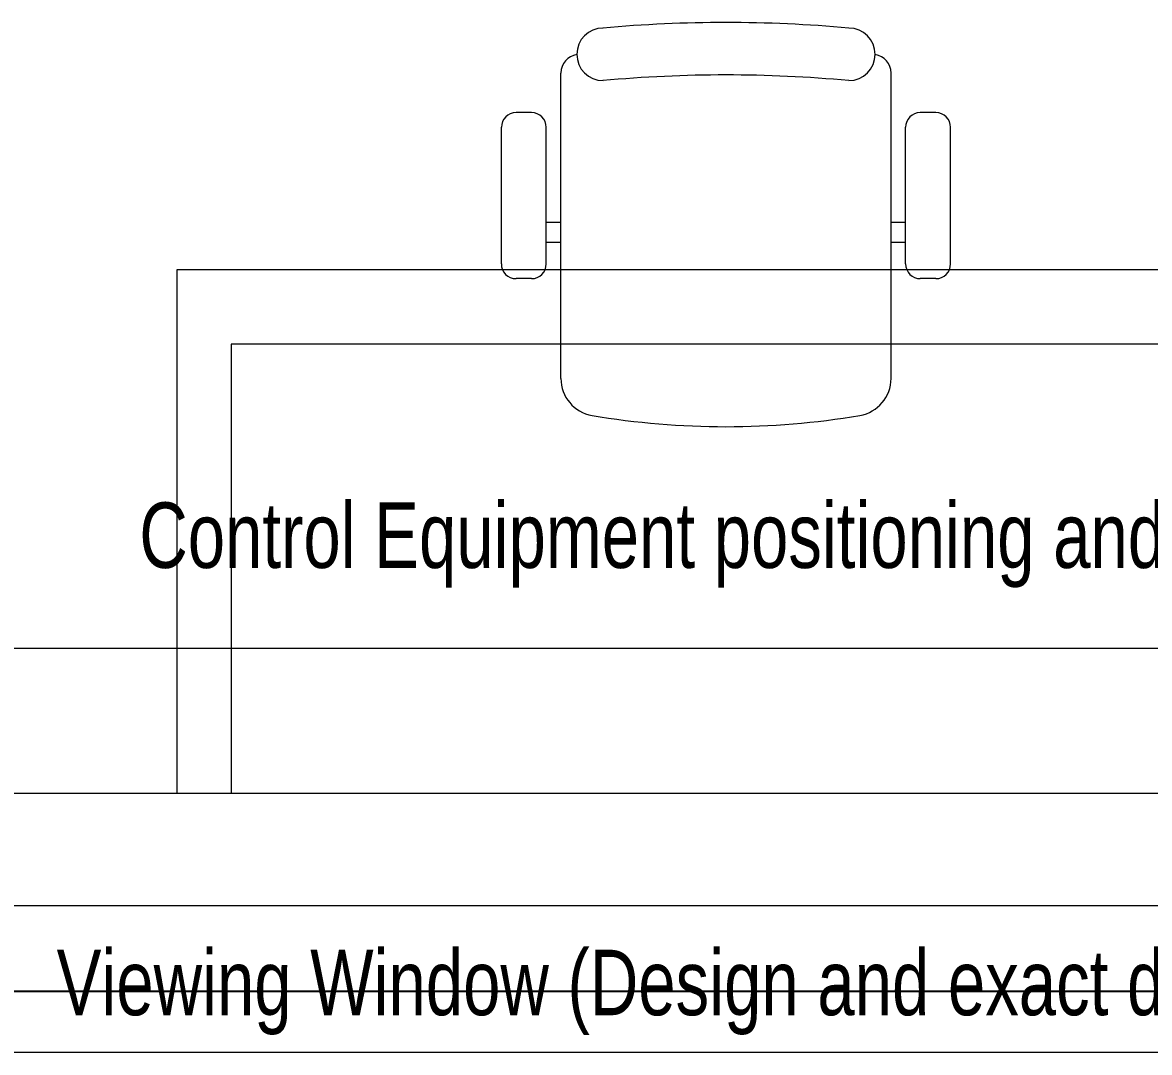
# Model space of a CAD drawing. Header units: metres. Extents: x -18745 to 220762, y -1579758 to -1356048.
# Drawn here: x 87544 to 89050, y -1448119 to -1446743 of the extents above; entities that cross this region are included whole.
import ezdxf

# ---------------------------------------------------------------- set-up
doc = ezdxf.new("R2010")
doc.units = ezdxf.units.M
doc.layers.get('0').update_dxf_attribs({"lineweight": 0})
doc.layers.add('A-100 - Copy$0$axes', color=8, linetype='Continuous')
for name, color, linetype, lineweight in [('A-100 - Copy$0$Medical Equipment and Furniture', 8, 'Continuous', 0), ('A-100 - Copy$0$NEW', 8, 'Continuous', 5), ('A-100 - Copy$0$Walls', 8, 'Continuous', 0)]:
    doc.layers.add(name, color=color, linetype=linetype, lineweight=lineweight)
doc.styles.add('A-100 - Copy$0$X3G_ENTITY_257CFD', font='swisscl.ttf', dxfattribs={"height": 200})

# ---------------------------------------------------------------- blocks, each defined once
blk = doc.blocks.new('*X66')
for p, q in [((5, 3), (5, 3)), ((5, 3), (5, 3)), ((5, 3), (5, 3)), ((5, 3), (5, 3)), ((5, 3), (5, 3)), ((5, 3), (5, 3)), ((5, 3), (5, 3)), ((5, 3), (5, 3)), ((5, 3), (5, 3)), ((5, 3), (5, 3)), ((5, 3), (5, 3)), ((5, 3), (5, 3)), ((5, 3), (5, 3)), ((5, 3), (5, 3)), ((5, 3), (5, 3)), ((5, 3), (5, 3)), ((5, 3), (5, 3)), ((5, 3), (5, 3)), ((5, 3), (5, 3)), ((5, 3), (5, 3)), ((5, 3), (5, 3)), ((5, 3), (5, 3)), ((5, 3), (5, 3)), ((5, 3), (5, 3)), ((5, 3), (5, 3)), ((5, 3), (5, 3)), ((5, 3), (5, 3)), ((5, 3), (5, 3)), ((5, 3), (5, 3)), ((5, 3), (5, 3)), ((5, 3), (5, 3)), ((5, 3), (5, 3)), ((5, 3), (5, 3)), ((5, 3), (5, 3)), ((5, 3), (5, 3)), ((5, 3), (5, 3)), ((5, 3), (5, 3)), ((5, 3), (5, 3)), ((5, 3), (5, 3)), ((5, 3), (5, 3)), ((5, 3), (5, 3)), ((5, 3), (5, 3)), ((5, 3), (5, 3)), ((5, 3), (5, 3)), ((5, 3), (5, 3)), ((5, 3), (5, 3)), ((5, 3), (5, 3)), ((5, 3), (5, 3)), ((5, 3), (5, 3)), ((5, 3), (5, 3)), ((5, 3), (5, 3)), ((5, 3), (5, 3)), ((5, 3), (5, 3)), ((5, 3), (5, 3)), ((5, 3), (5, 3)), ((5, 3), (5, 3)), ((5, 3), (5, 3)), ((5, 3), (5, 3)), ((5, 3), (5, 3)), ((5, 3), (5, 3)), ((5, 3), (5, 3)), ((5, 3), (5, 3)), ((5, 3), (5, 3)), ((5, 3), (5, 3)), ((5, 3), (5, 3)), ((5, 3), (5, 3)), ((6, 3), (5, 3)), ((5, 3), (5, 3)), ((6, 3), (5, 3)), ((5, 3), (5, 3)), ((6, 3), (5, 3)), ((5, 3), (5, 3)), ((6, 3), (5, 3)), ((5, 3), (5, 3)), ((5, 3), (5, 3)), ((5, 3), (5, 3)), ((5, 3), (5, 3)), ((5, 3), (5, 3)), ((5, 3), (5, 3)), ((5, 3), (5, 3)), ((5, 3), (5, 3)), ((5, 3), (5, 3)), ((5, 3), (5, 3)), ((5, 3), (5, 3)), ((5, 3), (5, 3)), ((5, 3), (5, 3)), ((5, 3), (5, 3)), ((5, 3), (5, 3)), ((5, 3), (5, 3)), ((5, 3), (5, 3)), ((5, 3), (5, 3)), ((5, 3), (5, 3)), ((5, 3), (5, 3)), ((5, 3), (5, 3)), ((5, 3), (5, 3)), ((5, 3), (5, 3)), ((6, 3), (6, 3)), ((6, 3), (6, 3)), ((6, 3), (6, 3)), ((6, 3), (6, 3)), ((6, 3), (6, 3)), ((6, 3), (6, 3)), ((6, 3), (6, 3)), ((6, 3), (6, 3)), ((6, 3), (6, 3)), ((6, 3), (6, 3)), ((6, 3), (6, 3)), ((6, 3), (6, 3)), ((6, 3), (6, 3)), ((6, 3), (6, 3)), ((6, 3), (6, 3)), ((6, 3), (6, 3)), ((6, 3), (6, 3)), ((6, 3), (6, 3)), ((6, 3), (6, 3)), ((6, 3), (6, 3)), ((6, 3), (6, 3)), ((6, 3), (6, 3)), ((6, 3), (6, 3)), ((6, 3), (6, 3)), ((6, 3), (6, 3)), ((6, 3), (6, 3)), ((6, 3), (6, 3)), ((6, 3), (6, 3)), ((6, 3), (6, 3)), ((6, 3), (6, 3)), ((6, 3), (6, 3)), ((6, 3), (6, 3)), ((6, 3), (6, 3)), ((6, 3), (6, 3)), ((6, 3), (6, 3)), ((6, 3), (6, 3)), ((6, 3), (6, 3)), ((6, 3), (6, 3)), ((6, 3), (6, 3)), ((6, 3), (6, 3)), ((6, 3), (6, 3)), ((6, 3), (6, 3)), ((6, 3), (6, 3)), ((6, 3), (6, 3)), ((6, 3), (6, 3)), ((6, 3), (6, 3)), ((6, 3), (6, 3)), ((6, 3), (6, 3)), ((6, 3), (6, 3)), ((6, 3), (6, 3)), ((6, 3), (6, 3)), ((6, 3), (6, 3)), ((6, 3), (6, 3)), ((6, 3), (6, 3)), ((6, 3), (6, 3)), ((6, 3), (6, 3)), ((6, 3), (6, 3)), ((6, 3), (6, 3)), ((6, 3), (6, 3)), ((6, 3), (6, 3)), ((6, 3), (6, 3)), ((6, 3), (6, 3)), ((6, 3), (6, 3)), ((6, 3), (6, 3)), ((6, 3), (6, 3)), ((6, 3), (6, 3)), ((6, 3), (6, 3)), ((6, 3), (6, 3)), ((6, 3), (6, 3)), ((6, 3), (6, 3)), ((6, 3), (6, 3)), ((6, 3), (6, 3)), ((6, 3), (6, 3)), ((6, 3), (6, 3)), ((6, 3), (6, 3)), ((6, 3), (6, 3)), ((6, 3), (6, 3)), ((6, 3), (6, 3)), ((6, 3), (6, 3)), ((6, 3), (6, 3)), ((6, 3), (6, 3)), ((6, 3), (6, 3)), ((6, 3), (6, 3)), ((6, 3), (6, 3)), ((6, 3), (6, 3)), ((6, 3), (6, 3)), ((6, 3), (6, 3)), ((6, 3), (6, 3)), ((6, 3), (6, 3)), ((6, 3), (6, 3)), ((6, 3), (6, 3)), ((6, 3), (6, 3)), ((6, 3), (6, 3)), ((6, 3), (6, 3)), ((6, 3), (6, 3)), ((6, 3), (6, 3)), ((6, 3), (6, 3)), ((6, 3), (6, 3)), ((6, 3), (6, 3)), ((6, 3), (6, 3)), ((6, 3), (6, 3)), ((6, 3), (6, 3)), ((6, 3), (6, 3)), ((6, 3), (6, 3)), ((6, 3), (6, 3)), ((6, 3), (6, 3)), ((6, 3), (6, 3)), ((6, 3), (6, 3)), ((6, 3), (6, 3)), ((6, 3), (6, 3)), ((6, 3), (6, 3)), ((6, 3), (6, 3)), ((6, 3), (6, 3)), ((6, 3), (6, 3)), ((6, 3), (6, 3)), ((6, 3), (6, 3)), ((6, 3), (6, 3)), ((6, 3), (6, 3)), ((6, 3), (6, 3)), ((6, 3), (6, 3)), ((6, 3), (6, 3)), ((6, 3), (6, 3)), ((6, 3), (6, 3)), ((6, 3), (6, 3)), ((6, 3), (6, 3)), ((6, 3), (6, 3)), ((6, 3), (6, 3)), ((6, 3), (6, 3)), ((6, 3), (6, 3)), ((6, 3), (6, 3)), ((6, 3), (6, 3)), ((6, 3), (6, 3)), ((6, 3), (6, 3)), ((6, 3), (6, 3)), ((6, 3), (6, 3)), ((6, 3), (6, 3)), ((6, 3), (6, 3)), ((6, 3), (6, 3)), ((6, 3), (6, 3)), ((6, 3), (6, 3)), ((6, 3), (6, 3)), ((6, 3), (6, 3)), ((6, 3), (6, 3)), ((6, 3), (6, 3)), ((6, 3), (6, 3)), ((6, 3), (6, 3)), ((6, 3), (6, 3)), ((6, 3), (6, 3)), ((6, 3), (6, 3)), ((6, 3), (6, 3)), ((6, 3), (6, 3)), ((6, 3), (6, 3)), ((6, 3), (6, 3)), ((6, 3), (6, 3)), ((6, 3), (6, 3)), ((6, 3), (6, 3)), ((6, 3), (6, 3)), ((6, 3), (6, 3)), ((6, 3), (6, 3)), ((6, 3), (6, 3)), ((6, 3), (6, 3)), ((6, 3), (6, 3)), ((6, 3), (6, 3)), ((6, 3), (6, 3)), ((6, 3), (6, 3)), ((6, 3), (6, 3)), ((6, 3), (6, 3)), ((6, 3), (6, 3)), ((6, 3), (6, 3)), ((6, 3), (6, 3)), ((6, 3), (6, 3)), ((6, 3), (6, 3)), ((6, 3), (6, 3)), ((6, 3), (6, 3)), ((6, 3), (6, 3)), ((6, 3), (6, 3)), ((6, 3), (6, 3)), ((6, 3), (6, 3)), ((6, 3), (6, 3)), ((6, 3), (6, 3)), ((6, 3), (6, 3)), ((6, 3), (6, 3)), ((6, 3), (6, 3)), ((6, 3), (6, 3)), ((6, 3), (6, 3)), ((6, 3), (6, 3)), ((6, 3), (6, 3)), ((6, 3), (6, 3)), ((6, 3), (6, 3)), ((6, 3), (6, 3)), ((6, 3), (6, 3)), ((6, 3), (6, 3)), ((6, 3), (6, 3)), ((6, 3), (6, 3)), ((6, 3), (6, 3)), ((6, 3), (6, 3)), ((6, 3), (6, 3)), ((6, 3), (6, 3)), ((6, 3), (6, 3)), ((6, 3), (6, 3)), ((6, 3), (6, 3)), ((6, 3), (6, 3)), ((6, 3), (6, 3)), ((6, 3), (6, 3)), ((6, 3), (5, 3)), ((6, 3), (5, 3)), ((6, 3), (5, 3)), ((6, 3), (5, 3)), ((6, 3), (5, 3)), ((6, 3), (6, 3)), ((6, 3), (6, 3)), ((6, 3), (6, 3)), ((6, 3), (6, 3)), ((6, 3), (6, 3)), ((6, 3), (6, 3)), ((6, 3), (6, 3)), ((6, 3), (6, 3)), ((6, 3), (6, 3)), ((6, 3), (6, 3)), ((6, 3), (6, 3)), ((6, 3), (6, 3)), ((6, 3), (6, 3)), ((6, 3), (6, 3)), ((6, 3), (6, 3)), ((6, 3), (6, 3)), ((6, 3), (6, 3)), ((6, 3), (6, 3)), ((6, 3), (6, 3)), ((6, 3), (6, 3)), ((6, 3), (6, 3)), ((6, 3), (6, 3)), ((6, 3), (6, 3)), ((6, 3), (6, 3)), ((6, 3), (6, 3)), ((6, 3), (6, 3)), ((6, 3), (6, 3)), ((6, 3), (6, 3)), ((6, 3), (6, 3)), ((6, 3), (6, 3)), ((6, 3), (6, 3)), ((6, 3), (6, 3)), ((6, 3), (6, 3)), ((6, 3), (6, 3)), ((6, 3), (6, 3)), ((6, 3), (6, 3)), ((6, 3), (6, 3)), ((6, 3), (6, 3)), ((6, 3), (6, 3)), ((6, 3), (6, 3)), ((6, 3), (6, 3)), ((6, 3), (6, 3)), ((6, 3), (6, 3)), ((6, 3), (6, 3)), ((6, 3), (6, 3)), ((6, 3), (6, 3)), ((6, 3), (6, 3)), ((6, 3), (6, 3)), ((6, 3), (6, 3)), ((6, 3), (6, 3)), ((6, 3), (6, 3)), ((6, 3), (6, 3)), ((6, 3), (6, 3)), ((6, 3), (6, 3)), ((6, 3), (6, 3)), ((6, 3), (6, 3)), ((6, 3), (6, 3)), ((6, 3), (6, 3)), ((6, 3), (6, 3)), ((6, 3), (6, 3)), ((6, 3), (6, 3)), ((6, 3), (6, 3)), ((6, 3), (6, 3)), ((6, 3), (6, 3)), ((6, 3), (6, 3)), ((6, 3), (6, 3)), ((6, 3), (6, 3)), ((6, 3), (6, 3)), ((6, 3), (6, 3)), ((6, 3), (6, 3)), ((6, 3), (6, 3)), ((6, 3), (6, 3)), ((6, 3), (6, 3)), ((6, 3), (6, 3)), ((6, 3), (6, 3)), ((6, 3), (6, 3)), ((6, 3), (6, 3)), ((6, 3), (6, 3)), ((6, 3), (6, 3)), ((6, 3), (6, 3)), ((6, 3), (6, 3)), ((6, 3), (6, 3)), ((6, 3), (6, 3)), ((6, 3), (6, 3)), ((6, 3), (6, 3)), ((6, 3), (6, 3)), ((6, 3), (6, 3)), ((6, 3), (6, 3)), ((6, 3), (6, 3)), ((6, 3), (6, 3)), ((6, 3), (6, 3)), ((6, 3), (6, 3)), ((6, 3), (6, 3)), ((6, 3), (6, 3)), ((6, 3), (6, 3)), ((6, 3), (6, 3)), ((6, 3), (6, 3)), ((6, 3), (6, 3)), ((6, 3), (6, 3)), ((6, 3), (6, 3)), ((6, 3), (6, 3)), ((6, 3), (6, 3)), ((6, 3), (6, 3)), ((6, 3), (6, 3)), ((6, 3), (6, 3)), ((6, 3), (6, 3)), ((6, 3), (6, 3)), ((6, 3), (6, 3)), ((6, 3), (6, 3)), ((6, 3), (6, 3)), ((6, 3), (6, 3)), ((6, 3), (6, 3)), ((6, 3), (6, 3)), ((6, 3), (6, 3)), ((6, 3), (6, 3)), ((6, 3), (6, 3)), ((6, 3), (6, 3)), ((6, 3), (6, 3)), ((6, 3), (6, 3)), ((6, 3), (6, 3)), ((6, 3), (6, 3)), ((6, 3), (6, 3)), ((6, 3), (6, 3)), ((6, 3), (6, 3)), ((6, 3), (6, 3)), ((6, 3), (6, 3)), ((6, 3), (6, 3)), ((6, 3), (6, 3)), ((6, 3), (6, 3)), ((6, 3), (6, 3)), ((6, 3), (6, 3)), ((6, 3), (6, 3)), ((6, 3), (6, 3)), ((6, 3), (6, 3)), ((6, 3), (6, 3)), ((6, 3), (6, 3)), ((6, 3), (6, 3)), ((6, 3), (6, 3)), ((6, 3), (6, 3)), ((6, 3), (6, 3)), ((6, 3), (6, 3)), ((6, 3), (6, 3)), ((6, 3), (6, 3)), ((6, 3), (6, 3)), ((6, 3), (6, 3)), ((6, 3), (6, 3)), ((6, 3), (6, 3)), ((6, 3), (6, 3)), ((6, 3), (6, 3)), ((6, 3), (6, 3)), ((6, 3), (6, 3)), ((6, 3), (6, 3)), ((6, 3), (6, 3)), ((6, 3), (6, 3)), ((6, 3), (6, 3)), ((6, 3), (6, 3)), ((6, 3), (6, 3)), ((6, 3), (6, 3)), ((6, 3), (6, 3)), ((6, 3), (6, 3)), ((6, 3), (6, 3)), ((6, 3), (6, 3)), ((6, 3), (6, 3)), ((6, 3), (6, 3)), ((6, 3), (6, 3)), ((6, 3), (6, 3)), ((6, 3), (6, 3)), ((6, 3), (6, 3)), ((6, 3), (6, 3)), ((6, 3), (6, 3)), ((6, 3), (6, 3)), ((6, 3), (6, 3)), ((6, 3), (6, 3)), ((6, 3), (6, 3)), ((6, 3), (6, 3)), ((6, 3), (6, 3)), ((6, 3), (6, 3)), ((6, 3), (6, 3)), ((6, 3), (6, 3)), ((6, 3), (6, 3)), ((6, 3), (6, 3)), ((6, 3), (6, 3)), ((6, 3), (6, 3)), ((6, 3), (6, 3)), ((6, 3), (6, 3)), ((6, 3), (6, 3)), ((6, 3), (6, 3)), ((6, 3), (6, 3)), ((6, 3), (6, 3)), ((6, 3), (6, 3)), ((6, 3), (6, 3)), ((6, 3), (6, 3)), ((6, 3), (6, 3)), ((6, 3), (6, 3)), ((6, 3), (6, 3)), ((6, 3), (6, 3)), ((6, 3), (6, 3)), ((6, 3), (6, 3)), ((6, 3), (6, 3)), ((6, 3), (6, 3)), ((6, 3), (6, 3)), ((6, 3), (6, 3)), ((6, 3), (6, 3)), ((6, 3), (6, 3)), ((6, 3), (6, 3)), ((6, 3), (6, 3)), ((6, 3), (6, 3)), ((6, 3), (6, 3)), ((6, 3), (6, 3)), ((6, 3), (6, 3)), ((6, 3), (6, 3)), ((6, 3), (6, 3)), ((6, 3), (6, 3)), ((6, 3), (6, 3)), ((6, 3), (6, 3)), ((6, 3), (6, 3)), ((6, 3), (6, 3)), ((6, 3), (6, 3)), ((6, 3), (6, 3)), ((6, 3), (6, 3)), ((6, 3), (6, 3)), ((6, 3), (6, 3)), ((6, 3), (6, 3)), ((6, 3), (6, 3)), ((6, 3), (6, 3)), ((6, 3), (6, 3)), ((6, 3), (6, 3)), ((6, 3), (6, 3)), ((6, 3), (6, 3)), ((6, 3), (6, 3)), ((6, 3), (6, 3)), ((6, 3), (6, 3)), ((6, 3), (6, 3)), ((6, 3), (6, 3)), ((6, 3), (6, 3)), ((6, 3), (6, 3)), ((6, 3), (6, 3)), ((6, 3), (6, 3)), ((6, 3), (6, 3)), ((6, 3), (6, 3)), ((6, 3), (6, 3)), ((6, 3), (6, 3)), ((6, 3), (6, 3)), ((6, 3), (6, 3)), ((6, 3), (6, 3)), ((6, 3), (6, 3)), ((6, 3), (6, 3)), ((6, 3), (6, 3)), ((6, 3), (6, 3)), ((6, 3), (6, 3)), ((6, 3), (6, 3)), ((6, 3), (6, 3)), ((6, 3), (6, 3)), ((6, 3), (6, 3)), ((6, 3), (6, 3)), ((6, 3), (6, 3)), ((6, 3), (6, 3)), ((6, 3), (6, 3)), ((6, 3), (6, 3)), ((6, 3), (6, 3)), ((6, 3), (6, 3)), ((6, 3), (6, 3)), ((6, 3), (6, 3)), ((6, 3), (6, 3)), ((6, 3), (6, 3)), ((6, 3), (6, 3)), ((6, 3), (6, 3)), ((6, 3), (6, 3)), ((6, 3), (6, 3)), ((6, 3), (6, 3)), ((6, 3), (6, 3)), ((6, 3), (6, 3)), ((6, 3), (6, 3)), ((6, 3), (6, 3)), ((6, 3), (6, 3)), ((6, 3), (6, 3)), ((6, 3), (6, 3)), ((6, 3), (6, 3)), ((6, 3), (6, 3)), ((6, 3), (6, 3)), ((6, 3), (6, 3)), ((6, 3), (6, 3)), ((6, 3), (6, 3)), ((6, 3), (6, 3)), ((6, 3), (6, 3)), ((6, 3), (6, 3)), ((6, 3), (6, 3)), ((6, 3), (6, 3)), ((6, 3), (6, 3)), ((6, 3), (6, 3)), ((6, 3), (6, 3)), ((6, 3), (6, 3)), ((6, 3), (6, 3)), ((6, 3), (6, 3)), ((6, 3), (6, 3)), ((6, 3), (6, 3)), ((6, 3), (6, 3)), ((6, 3), (6, 3)), ((6, 3), (6, 3)), ((6, 3), (6, 3)), ((6, 3), (6, 3)), ((6, 3), (6, 3)), ((6, 3), (6, 3)), ((6, 3), (6, 3)), ((6, 3), (6, 3)), ((6, 3), (6, 3)), ((6, 3), (6, 3)), ((6, 3), (6, 3)), ((6, 3), (6, 3)), ((6, 3), (6, 3)), ((6, 3), (6, 3)), ((6, 3), (6, 3)), ((6, 3), (6, 3)), ((6, 3), (6, 3)), ((6, 3), (6, 3)), ((6, 3), (6, 3)), ((6, 3), (6, 3))]:
    blk.add_line(p, q)
blk = doc.blocks.new('*X67')
for p, q in [((13, 1), (13, 1)), ((13, 1), (13, 1)), ((13, 1), (13, 1)), ((13, 1), (13, 1)), ((13, 1), (13, 1)), ((13, 1), (13, 1)), ((13, 1), (13, 1)), ((13, 1), (13, 1)), ((13, 1), (13, 1)), ((13, 1), (13, 1)), ((13, 1), (13, 1)), ((13, 1), (13, 1)), ((13, 1), (13, 1)), ((13, 1), (13, 1)), ((13, 1), (13, 1)), ((13, 1), (14, 1)), ((13, 1), (14, 1)), ((13, 1), (14, 1)), ((13, 1), (13, 1)), ((13, 1), (13, 1)), ((13, 1), (13, 1)), ((13, 1), (13, 1)), ((13, 1), (13, 1)), ((13, 1), (13, 1)), ((13, 1), (13, 1)), ((13, 1), (13, 1)), ((13, 1), (13, 1)), ((13, 1), (13, 1)), ((13, 1), (13, 1)), ((13, 1), (13, 1)), ((13, 1), (13, 1)), ((13, 1), (13, 1)), ((13, 1), (13, 1)), ((13, 1), (13, 1)), ((13, 1), (13, 1)), ((13, 1), (13, 1)), ((13, 1), (13, 1)), ((13, 1), (13, 1)), ((13, 1), (13, 1)), ((13, 1), (13, 1)), ((13, 1), (13, 1)), ((13, 1), (13, 1)), ((13, 1), (13, 1)), ((13, 1), (13, 1)), ((13, 1), (13, 1)), ((13, 1), (13, 1)), ((13, 1), (13, 1)), ((13, 1), (13, 1)), ((13, 1), (13, 1)), ((13, 1), (13, 1)), ((13, 1), (13, 1)), ((13, 1), (13, 1)), ((13, 1), (13, 1)), ((13, 1), (13, 1)), ((13, 1), (13, 1)), ((13, 1), (13, 1)), ((13, 1), (13, 1)), ((13, 1), (13, 1)), ((13, 1), (13, 1)), ((13, 1), (13, 1)), ((13, 1), (13, 1)), ((13, 1), (13, 1)), ((13, 1), (13, 1)), ((13, 1), (13, 1)), ((13, 1), (13, 1)), ((13, 1), (13, 1)), ((13, 1), (13, 1)), ((13, 1), (13, 1)), ((13, 1), (13, 1)), ((13, 1), (13, 1)), ((13, 1), (13, 1)), ((13, 1), (13, 1)), ((13, 1), (13, 1)), ((13, 1), (13, 1)), ((13, 1), (13, 1)), ((13, 1), (13, 1)), ((13, 1), (13, 1)), ((13, 1), (13, 1)), ((13, 1), (13, 1)), ((13, 1), (13, 1)), ((13, 1), (13, 1)), ((13, 1), (13, 1)), ((13, 1), (13, 1)), ((13, 1), (13, 1)), ((13, 1), (13, 1)), ((13, 1), (13, 1)), ((13, 1), (13, 1)), ((13, 1), (13, 1)), ((13, 1), (13, 1)), ((13, 1), (13, 1)), ((13, 1), (13, 1)), ((13, 1), (13, 1)), ((13, 1), (13, 1)), ((13, 1), (13, 1)), ((13, 1), (13, 1)), ((13, 1), (13, 1)), ((13, 1), (13, 1)), ((13, 1), (13, 1)), ((13, 1), (13, 1)), ((13, 1), (13, 1)), ((13, 1), (13, 1)), ((13, 1), (13, 1)), ((13, 1), (13, 1)), ((13, 1), (13, 1)), ((13, 1), (13, 1)), ((13, 1), (13, 1)), ((13, 1), (13, 1)), ((13, 1), (13, 1)), ((13, 1), (13, 1)), ((13, 1), (13, 1)), ((13, 1), (13, 1)), ((13, 1), (13, 1)), ((13, 1), (13, 1)), ((13, 1), (13, 1)), ((13, 1), (13, 1)), ((13, 1), (13, 1)), ((13, 1), (13, 1)), ((13, 1), (13, 1)), ((13, 1), (13, 1)), ((13, 1), (13, 1)), ((13, 1), (13, 1)), ((13, 1), (13, 1)), ((13, 1), (13, 1)), ((13, 1), (14, 1)), ((13, 0), (13, 0)), ((13, 0), (13, 0)), ((13, 0), (13, 0)), ((13, 0), (13, 0)), ((13, 0), (13, 0)), ((13, 0), (13, 0)), ((13, 0), (13, 0)), ((13, 0), (13, 0)), ((13, 0), (13, 0)), ((13, 0), (13, 0)), ((13, 0), (13, 0)), ((13, 0), (13, 0)), ((13, 0), (13, 0)), ((13, 0), (13, 0)), ((13, 0), (13, 0)), ((13, 0), (13, 0)), ((13, 0), (13, 0)), ((13, 0), (13, 0)), ((13, 0), (13, 0)), ((13, 0), (13, 0)), ((13, 0), (13, 0)), ((13, 0), (13, 0)), ((13, 0), (13, 0)), ((13, 0), (13, 0)), ((13, 0), (13, 0)), ((13, 0), (13, 0)), ((13, 0), (13, 0)), ((13, 0), (13, 0)), ((13, 0), (13, 0)), ((13, 0), (13, 0)), ((13, 0), (13, 0)), ((13, 0), (13, 0)), ((13, 0), (13, 0)), ((13, 0), (13, 0)), ((13, 0), (13, 0)), ((13, 0), (13, 0)), ((13, 0), (13, 0)), ((13, 0), (13, 0)), ((13, 0), (13, 0)), ((13, 0), (13, 0)), ((13, 0), (13, 0)), ((13, 0), (13, 0)), ((13, 0), (13, 0)), ((13, 0), (13, 0)), ((13, 0), (13, 0)), ((13, 0), (13, 0)), ((13, 0), (13, 0)), ((13, 0), (13, 0)), ((13, 0), (14, 0)), ((13, 0), (14, 0)), ((13, 0), (13, 0)), ((13, 0), (14, 0)), ((14, 1), (14, 1)), ((14, 1), (14, 1)), ((14, 1), (14, 1)), ((14, 1), (14, 1)), ((14, 1), (14, 1)), ((14, 1), (14, 1)), ((14, 1), (14, 1)), ((14, 1), (14, 1)), ((14, 1), (14, 1)), ((14, 1), (14, 1)), ((14, 1), (14, 1)), ((14, 1), (14, 1)), ((14, 1), (14, 1)), ((14, 1), (14, 1)), ((14, 1), (14, 1)), ((14, 1), (14, 1)), ((14, 1), (14, 1)), ((14, 1), (14, 1)), ((14, 1), (14, 1)), ((14, 1), (14, 1)), ((14, 1), (14, 1)), ((14, 1), (14, 1)), ((14, 1), (14, 1)), ((14, 1), (14, 1)), ((14, 1), (14, 1)), ((14, 1), (14, 1)), ((14, 1), (14, 1)), ((14, 1), (14, 1)), ((14, 1), (14, 1)), ((14, 1), (14, 1)), ((14, 1), (14, 1)), ((14, 1), (14, 1)), ((14, 1), (14, 1)), ((14, 1), (14, 1)), ((14, 1), (14, 1)), ((14, 1), (14, 1)), ((14, 1), (14, 1)), ((14, 1), (14, 1)), ((14, 1), (14, 1)), ((14, 1), (14, 1)), ((14, 1), (14, 1)), ((14, 1), (14, 1)), ((14, 1), (14, 1)), ((14, 1), (14, 1)), ((14, 1), (14, 1)), ((14, 1), (14, 1)), ((14, 1), (14, 1)), ((14, 1), (14, 1)), ((14, 1), (14, 1)), ((14, 1), (14, 1)), ((14, 1), (14, 1)), ((14, 1), (14, 1)), ((14, 1), (14, 1)), ((14, 1), (14, 1)), ((14, 1), (14, 1)), ((14, 1), (14, 1)), ((14, 1), (14, 1)), ((14, 1), (14, 1)), ((14, 1), (14, 1)), ((14, 1), (14, 1)), ((14, 1), (14, 1)), ((14, 1), (14, 1)), ((14, 1), (14, 1)), ((14, 1), (14, 1)), ((14, 1), (14, 1)), ((14, 1), (14, 1)), ((14, 1), (14, 1)), ((14, 1), (14, 1)), ((14, 1), (14, 1)), ((14, 1), (14, 1)), ((14, 1), (14, 1)), ((14, 1), (14, 1)), ((14, 1), (14, 1)), ((14, 1), (14, 1)), ((14, 1), (14, 1)), ((14, 1), (14, 1)), ((14, 1), (14, 1)), ((14, 1), (14, 1)), ((14, 1), (14, 1)), ((14, 1), (14, 1)), ((14, 1), (14, 1)), ((14, 1), (14, 1)), ((14, 1), (14, 1)), ((14, 1), (14, 1)), ((14, 1), (14, 1)), ((14, 1), (14, 1)), ((14, 1), (14, 1)), ((14, 1), (14, 1)), ((14, 1), (14, 1)), ((14, 1), (14, 1)), ((14, 1), (14, 1)), ((14, 1), (14, 1)), ((14, 1), (14, 1)), ((14, 1), (14, 1)), ((14, 0), (14, 0)), ((14, 0), (14, 0)), ((14, 0), (14, 0)), ((14, 0), (14, 0)), ((14, 0), (14, 0)), ((14, 0), (14, 0)), ((14, 0), (14, 0)), ((14, 0), (14, 0)), ((14, 0), (14, 0)), ((14, 0), (14, 0)), ((14, 0), (14, 0)), ((14, 0), (14, 0)), ((14, 0), (14, 0)), ((14, 0), (14, 0)), ((14, 0), (14, 0)), ((14, 0), (14, 0)), ((14, 0), (14, 0)), ((14, 0), (14, 0)), ((14, 0), (14, 0)), ((14, 0), (14, 0)), ((14, 0), (14, 0)), ((14, 0), (14, 0)), ((14, 0), (14, 0)), ((14, 0), (14, 0)), ((14, 0), (14, 0)), ((14, 0), (14, 0)), ((14, 0), (14, 0)), ((14, 0), (14, 0)), ((14, 0), (14, 0)), ((14, 0), (14, 0)), ((14, 0), (14, 0)), ((14, 0), (14, 0)), ((14, 0), (14, 0)), ((14, 0), (14, 0)), ((14, 0), (14, 0)), ((14, 0), (14, 0)), ((14, 0), (14, 0)), ((14, 0), (14, 0)), ((14, 0), (14, 0)), ((14, 0), (14, 0)), ((14, 0), (14, 0)), ((14, 0), (14, 0)), ((14, 0), (14, 0)), ((14, 0), (14, 0)), ((14, 0), (14, 0)), ((14, 0), (14, 0)), ((14, 0), (14, 0)), ((14, 0), (14, 0)), ((13, 0), (13, 0)), ((13, 0), (14, 0)), ((13, 0), (13, 0)), ((13, 0), (14, 0)), ((13, 0), (13, 0)), ((13, 0), (14, 0)), ((13, 0), (13, 0)), ((13, 0), (13, 0)), ((13, 0), (13, 0)), ((13, 0), (13, 0)), ((13, 0), (14, 0)), ((13, 0), (13, 0)), ((13, 0), (14, 0)), ((13, 0), (13, 0)), ((13, 0), (14, 0)), ((13, 0), (13, 0)), ((13, 0), (14, 0)), ((13, 0), (13, 0)), ((13, 0), (14, 0)), ((13, 0), (13, 0)), ((13, 0), (14, 0)), ((13, 0), (13, 0)), ((13, 0), (14, 0)), ((13, 0), (13, 0)), ((13, 0), (13, 0)), ((13, 0), (13, 0)), ((13, 0), (14, 0)), ((13, 0), (13, 0)), ((13, 0), (14, 0)), ((13, 0), (13, 0)), ((13, 0), (14, 0)), ((13, 0), (13, 0)), ((13, 0), (14, 0)), ((13, 0), (13, 0)), ((13, 0), (13, 0)), ((13, 0), (13, 0)), ((13, 0), (13, 0)), ((13, 0), (13, 0)), ((13, 0), (13, 0)), ((13, 0), (13, 0)), ((13, 0), (13, 0)), ((13, 0), (13, 0)), ((13, 0), (13, 0)), ((13, 0), (13, 0)), ((13, 0), (13, 0)), ((13, 0), (13, 0)), ((13, 0), (13, 0)), ((13, 0), (13, 0)), ((13, 0), (13, 0)), ((13, 0), (13, 0)), ((13, 0), (13, 0)), ((13, 0), (13, 0)), ((13, 0), (13, 0)), ((13, 0), (13, 0)), ((13, 0), (13, 0)), ((13, 0), (13, 0)), ((13, 0), (13, 0)), ((13, 0), (13, 0)), ((13, 0), (13, 0)), ((13, 0), (13, 0)), ((13, 0), (13, 0)), ((13, 0), (13, 0)), ((13, 0), (13, 0)), ((13, 0), (13, 0)), ((13, -1), (13, -1)), ((13, -1), (13, -1)), ((13, -1), (13, -1)), ((13, -1), (13, -1)), ((13, -1), (13, -1)), ((13, -1), (14, -1)), ((13, -1), (13, -1)), ((14, 0), (14, 0)), ((14, 0), (14, 0)), ((14, 0), (14, 0)), ((14, 0), (14, 0)), ((14, 0), (14, 0)), ((14, 0), (14, 0)), ((14, 0), (14, 0)), ((14, 0), (14, 0)), ((14, 0), (14, 0)), ((14, 0), (14, 0)), ((14, 0), (14, 0)), ((14, 0), (14, 0)), ((14, 0), (14, 0)), ((14, 0), (14, 0)), ((14, 0), (14, 0)), ((13, 0), (14, 0)), ((14, 0), (14, 0)), ((14, 0), (14, 0)), ((14, 0), (14, 0)), ((14, 0), (14, 0)), ((14, 0), (14, 0)), ((14, 0), (14, 0)), ((14, 0), (14, 0)), ((14, 0), (14, 0)), ((14, 0), (14, 0)), ((14, 0), (14, 0)), ((14, 0), (14, 0)), ((14, 0), (14, 0)), ((14, 0), (14, 0)), ((14, 0), (14, 0)), ((14, 0), (14, 0)), ((14, 0), (14, 0)), ((14, 0), (14, 0)), ((14, 0), (14, 0)), ((14, 0), (14, 0)), ((14, 0), (14, 0)), ((14, 0), (14, 0)), ((14, 0), (14, 0)), ((14, 0), (14, 0)), ((14, 0), (14, 0)), ((14, 0), (14, 0)), ((14, 0), (14, 0)), ((14, 0), (14, 0)), ((14, 0), (14, 0)), ((14, 0), (14, 0)), ((14, 0), (14, 0)), ((14, 0), (14, 0)), ((14, 0), (14, 0)), ((14, 0), (14, 0)), ((14, 0), (14, 0)), ((14, -1), (14, -1)), ((14, -1), (14, -1)), ((14, -1), (14, -1)), ((14, -1), (14, -1)), ((14, -1), (14, -1))]:
    blk.add_line(p, q)
blk = doc.blocks.new('A-100 - Copy$0$GF21018-P')
for p, q in [((-0.2207, 0.4756), (-0.2207, 0.0675)), ((0.2205, 0.4756), (0.2205, 0.0675)), ((-0.2806, 0.3422), (-0.2598, 0.3422)), ((0.2596, 0.3422), (0.2804, 0.3422)), ((-0.3002, 0.3226), (-0.3002, 0.14)), ((-0.2402, 0.3226), (-0.2402, 0.14)), ((0.24, 0.3226), (0.24, 0.14)), ((0.3, 0.3226), (0.3, 0.14)), ((-0.2402, 0.2937), (-0.2207, 0.2937)), ((0.2205, 0.2937), (0.24, 0.2937)), ((-0.2402, 0.2671), (-0.2207, 0.2671)), ((0.2205, 0.2671), (0.24, 0.2671)), ((-0.2806, 0.1204), (-0.2598, 0.1204)), ((0.2596, 0.1204), (0.2804, 0.1204))]:
    blk.add_line(p, q)
for points in [[(0.24, 0.2937), (0.24, 0.2937), (0.24, 0.2937), (0.24, 0.2937), (0.24, 0.2937), (0.24, 0.2937), (0.24, 0.2937), (0.24, 0.2937), (0.24, 0.2937), (0.24, 0.2937), (0.24, 0.2937), (0.24, 0.2937), (0.24, 0.2937), (0.24, 0.2937), (0.24, 0.2937), (0.24, 0.2937), (0.24, 0.2937), (0.24, 0.2937), (0.24, 0.2937), (0.24, 0.2937), (0.24, 0.2937), (0.24, 0.2937), (0.24, 0.2937), (0.24, 0.2937), (0.24, 0.2937), (0.24, 0.2937), (0.24, 0.2937), (0.24, 0.2937), (0.24, 0.2937), (0.24, 0.2937), (0.24, 0.2937), (0.24, 0.2937), (0.24, 0.2937), (0.24, 0.2937), (0.24, 0.2937), (0.24, 0.2937), (0.24, 0.2937), (0.24, 0.2937), (0.24, 0.2937), (0.24, 0.2937), (0.24, 0.2937), (0.24, 0.2937), (0.24, 0.2937), (0.24, 0.2937), (0.24, 0.2937), (0.24, 0.2937), (0.24, 0.2937), (0.24, 0.2937), (0.24, 0.2937), (0.24, 0.2937), (0.24, 0.2937), (0.24, 0.2937), (0.24, 0.2937), (0.24, 0.2937), (0.24, 0.2937), (0.24, 0.2937), (0.24, 0.2937), (0.24, 0.2937), (0.24, 0.2937), (0.24, 0.2937), (0.24, 0.2937), (0.24, 0.2937), (0.24, 0.2937), (0.24, 0.2937), (0.24, 0.2937), (0.24, 0.2937), (0.24, 0.2937), (0.24, 0.2937), (0.24, 0.2937), (0.24, 0.2937), (0.24, 0.2937), (0.24, 0.2937), (0.24, 0.2937), (0.24, 0.2937), (0.24, 0.2937), (0.24, 0.2937), (0.24, 0.2937), (0.24, 0.2937), (0.24, 0.2937), (0.24, 0.2937), (0.24, 0.2937), (0.24, 0.2937), (0.24, 0.2937), (0.24, 0.2937), (0.24, 0.2937), (0.24, 0.2937), (0.24, 0.2937), (0.24, 0.2937), (0.24, 0.2937), (0.24, 0.2937), (0.24, 0.2937), (0.24, 0.2937), (0.24, 0.2937), (0.24, 0.2937), (0.24, 0.2937), (0.24, 0.2937), (0.24, 0.2937), (0.24, 0.2937), (0.24, 0.2937), (0.24, 0.2937), (0.24, 0.2937), (0.24, 0.2937), (0.24, 0.2937), (0.24, 0.2937), (0.24, 0.2937), (0.24, 0.2937), (0.24, 0.2937), (0.24, 0.2937), (0.24, 0.2937), (0.24, 0.2937), (0.24, 0.2937), (0.24, 0.2937), (0.24, 0.2937), (0.24, 0.2937), (0.24, 0.2937), (0.24, 0.2937), (0.24, 0.2937), (0.24, 0.2937), (0.24, 0.2937), (0.24, 0.2937), (0.24, 0.2937), (0.24, 0.2937), (0.24, 0.2937), (0.24, 0.2937), (0.24, 0.2937), (0.24, 0.2937), (0.24, 0.2937), (0.24, 0.2937), (0.24, 0.2937), (0.24, 0.2937), (0.24, 0.2937), (0.24, 0.2937), (0.24, 0.2937), (0.24, 0.2937), (0.24, 0.2937), (0.24, 0.2937), (0.24, 0.2937), (0.24, 0.2937), (0.24, 0.2937), (0.24, 0.2937), (0.24, 0.2937), (0.24, 0.2937), (0.24, 0.2937), (0.24, 0.2937), (0.24, 0.2937), (0.24, 0.2937), (0.24, 0.2937), (0.24, 0.2937), (0.24, 0.2937), (0.24, 0.2937), (0.24, 0.2937), (0.24, 0.2937), (0.24, 0.2937), (0.24, 0.2937), (0.24, 0.2937), (0.24, 0.2937), (0.24, 0.2937), (0.24, 0.2937), (0.24, 0.2937), (0.24, 0.2937), (0.24, 0.2937), (0.24, 0.2937), (0.24, 0.2937), (0.24, 0.2937), (0.24, 0.2937), (0.24, 0.2937), (0.24, 0.2937), (0.24, 0.2937), (0.24, 0.2937), (0.24, 0.2937), (0.24, 0.2937), (0.24, 0.2937), (0.24, 0.2937), (0.24, 0.2937), (0.24, 0.2937), (0.24, 0.2937), (0.24, 0.2937), (0.24, 0.2937), (0.24, 0.2937), (0.24, 0.2937), (0.24, 0.2937), (0.24, 0.2937), (0.24, 0.2937), (0.24, 0.2937), (0.24, 0.2937), (0.24, 0.2937), (0.24, 0.2937), (0.24, 0.2937), (0.24, 0.2937), (0.24, 0.2937), (0.24, 0.2937), (0.24, 0.2937), (0.24, 0.2937), (0.24, 0.2937), (0.24, 0.2937), (0.24, 0.2937), (0.24, 0.2937), (0.24, 0.2937), (0.24, 0.2937), (0.24, 0.2937), (0.24, 0.2937), (0.24, 0.2937), (0.24, 0.2937), (0.24, 0.2937), (0.24, 0.2937), (0.24, 0.2937), (0.24, 0.2937), (0.24, 0.2937), (0.24, 0.2937), (0.24, 0.2937), (0.24, 0.2937), (0.24, 0.2937), (0.24, 0.2937), (0.24, 0.2937), (0.24, 0.2937), (0.24, 0.2937), (0.24, 0.2937), (0.24, 0.2937), (0.24, 0.2937), (0.24, 0.2937), (0.24, 0.2937), (0.24, 0.2937), (0.24, 0.2937), (0.24, 0.2937), (0.24, 0.2937), (0.24, 0.2937), (0.24, 0.2937), (0.24, 0.2937), (0.24, 0.2937), (0.24, 0.2937), (0.24, 0.2937), (0.24, 0.2937), (0.24, 0.2937), (0.24, 0.2937), (0.24, 0.2937), (0.24, 0.2937), (0.24, 0.2937), (0.24, 0.2937), (0.24, 0.2937), (0.24, 0.2937), (0.24, 0.2937), (0.24, 0.2937), (0.24, 0.2937), (0.24, 0.2937), (0.24, 0.2937), (0.24, 0.2937), (0.24, 0.2937), (0.24, 0.2937), (0.24, 0.2937), (0.24, 0.2937), (0.24, 0.2937), (0.24, 0.2937), (0.24, 0.2937), (0.24, 0.2937), (0.24, 0.2937), (0.24, 0.2937), (0.24, 0.2937), (0.24, 0.2937), (0.24, 0.2937), (0.24, 0.2937), (0.24, 0.2937), (0.24, 0.2937), (0.24, 0.2937), (0.24, 0.2937), (0.24, 0.2937), (0.24, 0.2937), (0.24, 0.2937), (0.24, 0.2937), (0.24, 0.2937), (0.24, 0.2937), (0.24, 0.2937), (0.24, 0.2937), (0.24, 0.2937), (0.24, 0.2937), (0.24, 0.2937), (0.24, 0.2937), (0.24, 0.2937)], [(0.24, 0.2937), (0.24, 0.2937), (0.24, 0.2937), (0.24, 0.2937), (0.24, 0.2937), (0.24, 0.2937), (0.24, 0.2937), (0.24, 0.2937), (0.24, 0.2937), (0.24, 0.2937), (0.24, 0.2937), (0.24, 0.2937), (0.24, 0.2937), (0.24, 0.2937), (0.24, 0.2937), (0.24, 0.2937), (0.24, 0.2937), (0.24, 0.2937), (0.24, 0.2937), (0.24, 0.2937), (0.24, 0.2937), (0.24, 0.2937), (0.24, 0.2937), (0.24, 0.2937), (0.24, 0.2937), (0.24, 0.2937), (0.24, 0.2937), (0.24, 0.2937), (0.24, 0.2937), (0.24, 0.2937), (0.24, 0.2937), (0.24, 0.2937), (0.24, 0.2937), (0.24, 0.2937), (0.24, 0.2937), (0.24, 0.2937), (0.24, 0.2937), (0.24, 0.2937), (0.24, 0.2937), (0.24, 0.2937), (0.24, 0.2937), (0.24, 0.2937), (0.24, 0.2937), (0.24, 0.2937), (0.24, 0.2937), (0.24, 0.2937), (0.24, 0.2937), (0.24, 0.2937), (0.24, 0.2937), (0.24, 0.2937), (0.24, 0.2937), (0.24, 0.2937), (0.24, 0.2937), (0.24, 0.2937), (0.24, 0.2937), (0.24, 0.2937), (0.24, 0.2937), (0.24, 0.2937), (0.24, 0.2937), (0.24, 0.2937), (0.24, 0.2937), (0.24, 0.2937), (0.24, 0.2937), (0.24, 0.2937), (0.24, 0.2937), (0.24, 0.2937), (0.24, 0.2937), (0.24, 0.2937), (0.24, 0.2937), (0.24, 0.2937), (0.24, 0.2937), (0.24, 0.2937), (0.24, 0.2937), (0.24, 0.2937), (0.24, 0.2937), (0.24, 0.2937), (0.24, 0.2937), (0.24, 0.2937), (0.24, 0.2937), (0.24, 0.2937), (0.24, 0.2937), (0.24, 0.2937), (0.24, 0.2937), (0.24, 0.2937), (0.24, 0.2937), (0.24, 0.2937), (0.24, 0.2937), (0.24, 0.2937), (0.24, 0.2937), (0.24, 0.2937), (0.24, 0.2937), (0.24, 0.2937), (0.24, 0.2937), (0.24, 0.2937), (0.24, 0.2937), (0.24, 0.2937), (0.24, 0.2937), (0.24, 0.2937), (0.24, 0.2937), (0.24, 0.2937), (0.24, 0.2937), (0.24, 0.2937), (0.24, 0.2937), (0.24, 0.2937), (0.24, 0.2937), (0.24, 0.2937), (0.24, 0.2937), (0.24, 0.2937), (0.24, 0.2937), (0.24, 0.2937), (0.24, 0.2937), (0.24, 0.2937), (0.24, 0.2937), (0.24, 0.2937), (0.24, 0.2937), (0.24, 0.2937), (0.24, 0.2937), (0.24, 0.2937), (0.24, 0.2937), (0.24, 0.2937), (0.24, 0.2937), (0.24, 0.2937), (0.24, 0.2937), (0.24, 0.2937), (0.24, 0.2937), (0.24, 0.2937), (0.24, 0.2937), (0.24, 0.2937), (0.24, 0.2937), (0.24, 0.2937), (0.24, 0.2937), (0.24, 0.2937), (0.24, 0.2937), (0.24, 0.2937), (0.24, 0.2937), (0.24, 0.2937), (0.24, 0.2937), (0.24, 0.2937), (0.24, 0.2937), (0.24, 0.2937), (0.24, 0.2937), (0.24, 0.2937), (0.24, 0.2937), (0.24, 0.2937), (0.24, 0.2937), (0.24, 0.2937), (0.24, 0.2937), (0.24, 0.2937), (0.24, 0.2937), (0.24, 0.2937), (0.24, 0.2937), (0.24, 0.2937), (0.24, 0.2937), (0.24, 0.2937), (0.24, 0.2937), (0.24, 0.2937), (0.24, 0.2937), (0.24, 0.2937), (0.24, 0.2937), (0.24, 0.2937), (0.24, 0.2937), (0.24, 0.2937), (0.24, 0.2937), (0.24, 0.2937), (0.24, 0.2937), (0.24, 0.2937), (0.24, 0.2937), (0.24, 0.2937), (0.24, 0.2937), (0.24, 0.2937), (0.24, 0.2937), (0.24, 0.2937), (0.24, 0.2937), (0.24, 0.2937), (0.24, 0.2937), (0.24, 0.2937), (0.24, 0.2937), (0.24, 0.2937), (0.24, 0.2937), (0.24, 0.2937), (0.24, 0.2937), (0.24, 0.2937), (0.24, 0.2937), (0.24, 0.2937), (0.24, 0.2937), (0.24, 0.2937), (0.24, 0.2937), (0.24, 0.2937), (0.24, 0.2937), (0.24, 0.2937), (0.24, 0.2937), (0.24, 0.2937), (0.24, 0.2937), (0.24, 0.2937), (0.24, 0.2937), (0.24, 0.2937), (0.24, 0.2937), (0.24, 0.2937), (0.24, 0.2937), (0.24, 0.2937), (0.24, 0.2937), (0.24, 0.2937), (0.24, 0.2937), (0.24, 0.2937), (0.24, 0.2937), (0.24, 0.2937), (0.24, 0.2937), (0.24, 0.2937), (0.24, 0.2937), (0.24, 0.2937), (0.24, 0.2937), (0.24, 0.2937), (0.24, 0.2937), (0.24, 0.2937), (0.24, 0.2937), (0.24, 0.2937), (0.24, 0.2937), (0.24, 0.2937), (0.24, 0.2937)], [(0.24, 0.2937), (0.24, 0.2937), (0.24, 0.2937), (0.24, 0.2937), (0.24, 0.2937), (0.24, 0.2937), (0.24, 0.2937), (0.24, 0.2937), (0.24, 0.2937), (0.24, 0.2937), (0.24, 0.2937), (0.24, 0.2937), (0.24, 0.2937), (0.24, 0.2937), (0.24, 0.2937), (0.24, 0.2937), (0.24, 0.2937), (0.24, 0.2937), (0.24, 0.2937), (0.24, 0.2937), (0.24, 0.2937), (0.24, 0.2937), (0.24, 0.2937), (0.24, 0.2937), (0.24, 0.2937), (0.24, 0.2937), (0.24, 0.2937), (0.24, 0.2937), (0.24, 0.2937), (0.24, 0.2937), (0.24, 0.2937), (0.24, 0.2937), (0.24, 0.2937), (0.24, 0.2937), (0.24, 0.2937), (0.24, 0.2937), (0.24, 0.2937), (0.24, 0.2937), (0.24, 0.2937), (0.24, 0.2937), (0.24, 0.2937), (0.24, 0.2937), (0.24, 0.2937), (0.24, 0.2937), (0.24, 0.2937), (0.24, 0.2937), (0.24, 0.2937), (0.24, 0.2937), (0.24, 0.2937), (0.24, 0.2937), (0.24, 0.2937), (0.24, 0.2937), (0.24, 0.2937), (0.24, 0.2937), (0.24, 0.2937), (0.24, 0.2937), (0.24, 0.2937), (0.24, 0.2937), (0.24, 0.2937), (0.24, 0.2937), (0.24, 0.2937), (0.24, 0.2937), (0.24, 0.2937), (0.24, 0.2937), (0.24, 0.2937), (0.24, 0.2937), (0.24, 0.2937), (0.24, 0.2937), (0.24, 0.2937), (0.24, 0.2937), (0.24, 0.2937), (0.24, 0.2937), (0.24, 0.2937), (0.24, 0.2937), (0.24, 0.2937), (0.24, 0.2937), (0.24, 0.2937), (0.24, 0.2937), (0.24, 0.2937), (0.24, 0.2937), (0.24, 0.2937), (0.24, 0.2937), (0.24, 0.2937), (0.24, 0.2937), (0.24, 0.2937), (0.24, 0.2937), (0.24, 0.2937), (0.24, 0.2937), (0.24, 0.2937), (0.24, 0.2937), (0.24, 0.2937), (0.24, 0.2937), (0.24, 0.2937), (0.24, 0.2937), (0.24, 0.2937), (0.24, 0.2937), (0.24, 0.2937), (0.24, 0.2937), (0.24, 0.2937), (0.24, 0.2937), (0.24, 0.2937), (0.24, 0.2937), (0.24, 0.2937), (0.24, 0.2937), (0.24, 0.2937), (0.24, 0.2937), (0.24, 0.2937), (0.24, 0.2937), (0.24, 0.2937), (0.24, 0.2937), (0.24, 0.2937), (0.24, 0.2937), (0.24, 0.2937), (0.24, 0.2937), (0.24, 0.2937), (0.24, 0.2937), (0.24, 0.2937), (0.24, 0.2937), (0.24, 0.2937), (0.24, 0.2937), (0.24, 0.2937), (0.24, 0.2937), (0.24, 0.2937), (0.24, 0.2937), (0.24, 0.2937), (0.24, 0.2937), (0.24, 0.2937), (0.24, 0.2937), (0.24, 0.2937), (0.24, 0.2937), (0.24, 0.2937), (0.24, 0.2937), (0.24, 0.2937), (0.24, 0.2937), (0.24, 0.2937), (0.24, 0.2937), (0.24, 0.2937), (0.24, 0.2937), (0.24, 0.2937), (0.24, 0.2937), (0.24, 0.2937), (0.24, 0.2937), (0.24, 0.2937), (0.24, 0.2937), (0.24, 0.2937), (0.24, 0.2937), (0.24, 0.2937), (0.24, 0.2937), (0.24, 0.2937), (0.24, 0.2937), (0.24, 0.2937), (0.24, 0.2937), (0.24, 0.2937), (0.24, 0.2937), (0.24, 0.2937), (0.24, 0.2937), (0.24, 0.2937), (0.24, 0.2937), (0.24, 0.2937), (0.24, 0.2937), (0.24, 0.2937), (0.24, 0.2937), (0.24, 0.2937), (0.24, 0.2937), (0.24, 0.2937), (0.24, 0.2937), (0.24, 0.2937), (0.24, 0.2937), (0.24, 0.2937), (0.24, 0.2937), (0.24, 0.2937), (0.24, 0.2937), (0.24, 0.2937), (0.24, 0.2937), (0.24, 0.2937), (0.24, 0.2937), (0.24, 0.2937), (0.24, 0.2937), (0.24, 0.2937), (0.24, 0.2937), (0.24, 0.2937), (0.24, 0.2937), (0.24, 0.2937), (0.24, 0.2937), (0.24, 0.2937), (0.24, 0.2937), (0.24, 0.2937), (0.24, 0.2937), (0.24, 0.2937), (0.24, 0.2937), (0.24, 0.2937), (0.24, 0.2937), (0.24, 0.2937), (0.24, 0.2937), (0.24, 0.2937), (0.24, 0.2937), (0.24, 0.2937), (0.24, 0.2937), (0.24, 0.2937), (0.24, 0.2937), (0.24, 0.2937), (0.24, 0.2937), (0.24, 0.2937), (0.24, 0.2937), (0.24, 0.2937), (0.24, 0.2937), (0.24, 0.2937), (0.24, 0.2937), (0.24, 0.2937), (0.24, 0.2937), (0.24, 0.2937), (0.24, 0.2937), (0.24, 0.2937), (0.24, 0.2937)]]:
    blk.add_lwpolyline(points, close=True)
for centre, radius, start, end in [((-0.0001, -0.5295), 1.0695, 80.3671, 99.6329), ((-0.1707, 0.4756), 0.05, 99.6329, 180), ((0.1705, 0.4756), 0.05, 0, 80.3671), ((-0.2806, 0.3226), 0.0196, 90, 180), ((-0.2598, 0.3226), 0.0196, 360, 90), ((0.2596, 0.3226), 0.0196, 90, 180), ((0.2804, 0.3226), 0.0196, 0, 90), ((-0.2806, 0.14), 0.0196, 180, 270), ((-0.2598, 0.14), 0.0196, 270, 360), ((0.2596, 0.14), 0.0196, 180, 270), ((0.2804, 0.14), 0.0196, 270, 0), ((-0.1643, 0.0425), 0.0351, 90, 270), ((0, 1.8467), 1.7767, 264.6946, 275.3053), ((0.1641, 0.0425), 0.0351, 270, 90), ((-0.1957, 0.0675), 0.025, 180, 261.4721), ((0.1955, 0.0675), 0.025, 278.5279, 360), ((0, 1.8314), 1.8314, 264.8532, 275.147)]:
    blk.add_arc(centre, radius, start, end)
at = {"layer": 'A-100 - Copy$0$NEW'}
for points in [[(0.24, 0.2937), (0.24, 0.2937), (0.24, 0.2937), (0.24, 0.2937), (0.24, 0.2937), (0.24, 0.2937), (0.24, 0.2937), (0.24, 0.2937)], [(0.24, 0.2937), (0.24, 0.2937), (0.24, 0.2937), (0.24, 0.2937), (0.24, 0.2937), (0.24, 0.2937), (0.24, 0.2937)], [(0.24, 0.2937), (0.24, 0.2937), (0.24, 0.2937), (0.24, 0.2937), (0.24, 0.2937), (0.24, 0.2937), (0.24, 0.2937), (0.24, 0.2937), (0.24, 0.2937)], [(0.24, 0.2937), (0.24, 0.2937), (0.24, 0.2937), (0.24, 0.2937), (0.24, 0.2937), (0.24, 0.2937), (0.24, 0.2937), (0.24, 0.2937), (0.24, 0.2937), (0.24, 0.2937)], [(0.24, 0.2937), (0.24, 0.2937), (0.24, 0.2937), (0.24, 0.2937), (0.24, 0.2937), (0.24, 0.2937), (0.24, 0.2937), (0.24, 0.2937), (0.24, 0.2937), (0.24, 0.2937), (0.24, 0.2937), (0.24, 0.2937), (0.24, 0.2937), (0.24, 0.2937), (0.24, 0.2937)], [(0.24, 0.2937), (0.24, 0.2937), (0.24, 0.2937), (0.24, 0.2937), (0.24, 0.2937), (0.24, 0.2937), (0.24, 0.2937), (0.24, 0.2937), (0.24, 0.2937), (0.24, 0.2937)], [(0.24, 0.2937), (0.24, 0.2937), (0.24, 0.2937), (0.24, 0.2937), (0.24, 0.2937), (0.24, 0.2937), (0.24, 0.2937), (0.24, 0.2937), (0.24, 0.2937), (0.24, 0.2937)], [(0.24, 0.2937), (0.24, 0.2937), (0.24, 0.2937), (0.24, 0.2937), (0.24, 0.2937), (0.24, 0.2937), (0.24, 0.2937), (0.24, 0.2937), (0.24, 0.2937), (0.24, 0.2937)], [(0.24, 0.2937), (0.24, 0.2937), (0.24, 0.2937), (0.24, 0.2937), (0.24, 0.2937), (0.24, 0.2937), (0.24, 0.2937), (0.24, 0.2937), (0.24, 0.2937), (0.24, 0.2937), (0.24, 0.2937), (0.24, 0.2937), (0.24, 0.2937), (0.24, 0.2937), (0.24, 0.2937), (0.24, 0.2937), (0.24, 0.2937), (0.24, 0.2937)], [(0.24, 0.2937), (0.24, 0.2937), (0.24, 0.2937), (0.24, 0.2937), (0.24, 0.2937), (0.24, 0.2937), (0.24, 0.2937), (0.24, 0.2937), (0.24, 0.2937), (0.24, 0.2937), (0.24, 0.2937), (0.24, 0.2937)], [(0.24, 0.2937), (0.24, 0.2937), (0.24, 0.2937), (0.24, 0.2937), (0.24, 0.2937), (0.24, 0.2937), (0.24, 0.2937)], [(0.24, 0.2937), (0.24, 0.2937), (0.24, 0.2937), (0.24, 0.2937), (0.24, 0.2937), (0.24, 0.2937), (0.24, 0.2937), (0.24, 0.2937), (0.24, 0.2937), (0.24, 0.2937), (0.24, 0.2937), (0.24, 0.2937), (0.24, 0.2937), (0.24, 0.2937), (0.24, 0.2937), (0.24, 0.2937), (0.24, 0.2937), (0.24, 0.2937), (0.24, 0.2937), (0.24, 0.2937), (0.24, 0.2937), (0.24, 0.2937), (0.24, 0.2937), (0.24, 0.2937), (0.24, 0.2937), (0.24, 0.2937), (0.24, 0.2937), (0.24, 0.2937), (0.24, 0.2937), (0.24, 0.2937), (0.24, 0.2937), (0.24, 0.2937), (0.24, 0.2937), (0.24, 0.2937), (0.24, 0.2937), (0.24, 0.2937), (0.24, 0.2937), (0.24, 0.2937), (0.24, 0.2937), (0.24, 0.2937), (0.24, 0.2937), (0.24, 0.2937), (0.24, 0.2937), (0.24, 0.2937), (0.24, 0.2937), (0.24, 0.2937), (0.24, 0.2937), (0.24, 0.2937), (0.24, 0.2937), (0.24, 0.2937), (0.24, 0.2937), (0.24, 0.2937), (0.24, 0.2937), (0.24, 0.2937), (0.24, 0.2937), (0.24, 0.2937), (0.24, 0.2937), (0.24, 0.2937), (0.24, 0.2937), (0.24, 0.2937), (0.24, 0.2937), (0.24, 0.2937), (0.24, 0.2937), (0.24, 0.2937), (0.24, 0.2937), (0.24, 0.2937), (0.24, 0.2937), (0.24, 0.2937), (0.24, 0.2937), (0.24, 0.2937), (0.24, 0.2937), (0.24, 0.2937), (0.24, 0.2937), (0.24, 0.2937), (0.24, 0.2937), (0.24, 0.2937), (0.24, 0.2937), (0.24, 0.2937), (0.24, 0.2937), (0.24, 0.2937), (0.24, 0.2937), (0.24, 0.2937), (0.24, 0.2937), (0.24, 0.2937), (0.24, 0.2937), (0.24, 0.2937), (0.24, 0.2937), (0.24, 0.2937), (0.24, 0.2937), (0.24, 0.2937), (0.24, 0.2937), (0.24, 0.2937), (0.24, 0.2937), (0.24, 0.2937), (0.24, 0.2937), (0.24, 0.2937), (0.24, 0.2937), (0.24, 0.2937), (0.24, 0.2937), (0.24, 0.2937), (0.24, 0.2937), (0.24, 0.2937), (0.24, 0.2937), (0.24, 0.2937), (0.24, 0.2937), (0.24, 0.2937), (0.24, 0.2937), (0.24, 0.2937), (0.24, 0.2937), (0.24, 0.2937), (0.24, 0.2937)], [(0.24, 0.2937), (0.24, 0.2937), (0.24, 0.2937), (0.24, 0.2937), (0.24, 0.2937), (0.24, 0.2937), (0.24, 0.2937), (0.24, 0.2937), (0.24, 0.2937), (0.24, 0.2937), (0.24, 0.2937), (0.24, 0.2937), (0.24, 0.2937), (0.24, 0.2937), (0.24, 0.2937), (0.24, 0.2937), (0.24, 0.2937)], [(0.24, 0.2937), (0.24, 0.2937), (0.24, 0.2937), (0.24, 0.2937), (0.24, 0.2937), (0.24, 0.2937), (0.24, 0.2937), (0.24, 0.2937), (0.24, 0.2937), (0.24, 0.2937), (0.24, 0.2937), (0.24, 0.2937), (0.24, 0.2937), (0.24, 0.2937), (0.24, 0.2937), (0.24, 0.2937), (0.24, 0.2937), (0.24, 0.2937), (0.24, 0.2937), (0.24, 0.2937), (0.24, 0.2937), (0.24, 0.2937), (0.24, 0.2937), (0.24, 0.2937), (0.24, 0.2937), (0.24, 0.2937), (0.24, 0.2937), (0.24, 0.2937), (0.24, 0.2937), (0.24, 0.2937), (0.24, 0.2937), (0.24, 0.2937), (0.24, 0.2937), (0.24, 0.2937), (0.24, 0.2937), (0.24, 0.2937), (0.24, 0.2937), (0.24, 0.2937), (0.24, 0.2937), (0.24, 0.2937), (0.24, 0.2937), (0.24, 0.2937), (0.24, 0.2937), (0.24, 0.2937), (0.24, 0.2937), (0.24, 0.2937), (0.24, 0.2937), (0.24, 0.2937), (0.24, 0.2937), (0.24, 0.2937), (0.24, 0.2937), (0.24, 0.2937), (0.24, 0.2937), (0.24, 0.2937), (0.24, 0.2937), (0.24, 0.2937), (0.24, 0.2937), (0.24, 0.2937), (0.24, 0.2937), (0.24, 0.2937), (0.24, 0.2937), (0.24, 0.2937), (0.24, 0.2937), (0.24, 0.2937), (0.24, 0.2937), (0.24, 0.2937), (0.24, 0.2937), (0.24, 0.2937), (0.24, 0.2937), (0.24, 0.2937), (0.24, 0.2937), (0.24, 0.2937), (0.24, 0.2937), (0.24, 0.2937), (0.24, 0.2937), (0.24, 0.2937), (0.24, 0.2937), (0.24, 0.2937), (0.24, 0.2937), (0.24, 0.2937), (0.24, 0.2937), (0.24, 0.2937), (0.24, 0.2937), (0.24, 0.2937), (0.24, 0.2937), (0.24, 0.2937), (0.24, 0.2937), (0.24, 0.2937), (0.24, 0.2937)], [(0.24, 0.2937), (0.24, 0.2937), (0.24, 0.2937), (0.24, 0.2937), (0.24, 0.2937), (0.24, 0.2937), (0.24, 0.2937), (0.24, 0.2937), (0.24, 0.2937), (0.24, 0.2937), (0.24, 0.2937), (0.24, 0.2937), (0.24, 0.2937), (0.24, 0.2937), (0.24, 0.2937), (0.24, 0.2937), (0.24, 0.2937), (0.24, 0.2937), (0.24, 0.2937), (0.24, 0.2937), (0.24, 0.2937), (0.24, 0.2937), (0.24, 0.2937), (0.24, 0.2937), (0.24, 0.2937), (0.24, 0.2937), (0.24, 0.2937), (0.24, 0.2937), (0.24, 0.2937), (0.24, 0.2937), (0.24, 0.2937), (0.24, 0.2937), (0.24, 0.2937), (0.24, 0.2937), (0.24, 0.2937), (0.24, 0.2937), (0.24, 0.2937), (0.24, 0.2937), (0.24, 0.2937), (0.24, 0.2937), (0.24, 0.2937), (0.24, 0.2937), (0.24, 0.2937), (0.24, 0.2937), (0.24, 0.2937), (0.24, 0.2937), (0.24, 0.2937), (0.24, 0.2937), (0.24, 0.2937), (0.24, 0.2937), (0.24, 0.2937), (0.24, 0.2937), (0.24, 0.2937), (0.24, 0.2937)]]:
    blk.add_lwpolyline(points, dxfattribs=at)
for name, xscale, yscale, zscale in [('*X66', 8.59375e-11, 8.59375e-11, 8.59375e-11), ('*X67', 5.5e-11, 5.5e-11, 5.5e-11)]:
    blk.add_blockref(name, (0.24, 0.2937), dxfattribs=dict(xscale=xscale, yscale=yscale, zscale=zscale))
blk = doc.blocks.new('A-100 - Copy')
at = {"layer": 'A-100 - Copy$0$axes'}
blk.add_line((181015.3, -1448037.7, 2.4), (83877.8, -1448037.7, 2.4), dxfattribs=at)
at = {"layer": 'A-100 - Copy$0$Medical Equipment and Furniture'}
for p, q in [((90178.1, -1447172.7, 2.4), (87822.6, -1447172.7, 2.4)), ((87822.6, -1447172.7, 2.4), (87822.6, -1447772.7, 2.4))]:
    blk.add_line(p, q, dxfattribs=at)
at = {"layer": 'A-100 - Copy$0$Medical Equipment and Furniture', "elevation": 2.4}
blk.add_lwpolyline([(87750.3, -1447772.7), (87750.3, -1447072.7), (90250.3, -1447072.7)], dxfattribs=at)
at = {"layer": 'A-100 - Copy$0$Medical Equipment and Furniture', "elevation": 0}
blk.add_lwpolyline([(86149.6, -1447579), (91729.5, -1447579), (91729.5, -1448118.9), (86149.6, -1448118.9)], close=True, dxfattribs=at)
at = {"layer": 'A-100 - Copy$0$Walls'}
for p, q in [((86482.6, -1447772.7, 2.4), (91350.3, -1447772.7, 2.4)), ((86482.6, -1447922.7, 2.4), (91200.3, -1447922.7, 2.4))]:
    blk.add_line(p, q, dxfattribs=at)
at = {"layer": 'A-100 - Copy$0$Medical Equipment and Furniture', "extrusion": (8.74706e-06, 2.27027e-05, 1), "xscale": 1000.000000000002, "yscale": 1000.000000000002, "zscale": 1000.000000000002, "rotation": 179.9971679684406}
blk.add_blockref('A-100 - Copy$0$GF21018-P', (88483.7, -1446742.9, -29.7), dxfattribs=at)
at = {"layer": 'A-100 - Copy$0$Medical Equipment and Furniture', "char_height": 87.473, "width": 3260.537, "attachment_point": 2, "style": 'A-100 - Copy$0$X3G_ENTITY_257CFD'}
for s, insert in [('Control Equipment positioning and details to be provided by supplier', (89053.3, -1447384.1, 0)), ('Viewing Window (Design and exact dimensions to be provided by supplier)', (89072.2, -1447981.7, 0))]:
    blk.add_mtext(s, dxfattribs=dict(at, insert=insert))

msp = doc.modelspace()

# ---------------------------------------------------------------- block references
msp.add_blockref('A-100 - Copy', (0, 0))

doc.saveas('drawing.dxf')
